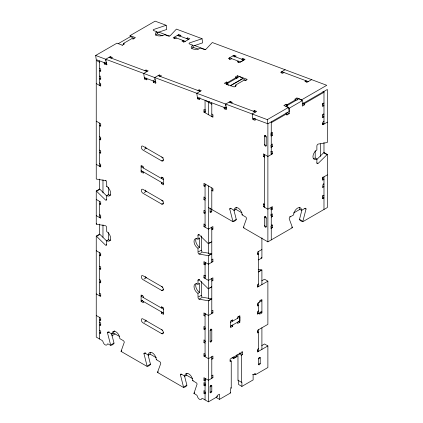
<?xml version="1.0" encoding="UTF-8"?>
<svg xmlns="http://www.w3.org/2000/svg" width="423" height="423" viewBox="0 0 423 423"><rect width="100%" height="100%" fill="white"/><g stroke="black" fill="none" stroke-linecap="round" stroke-linejoin="round"><path stroke-width="0.63" d="M301.874 210.162L299.505 219.352C299.109 220.177 303.005 222.429 302.873 221.292L306.03 209.047A1.586 0.915 -60 0 0 304.909 208.396L301.546 210.342L299.859 209.369A5.552 3.204 -60 0 0 299.421 207.54M216.095 397.424L219.463 399.365L219.463 394.183L217.216 395.479L217.216 396.774L208.428 401.85L202.696 398.54A1.586 0.915 60 0 0 201.639 398.794A3.173 1.829 60 0 1 199.524 399.301A3.173 1.829 60 0 1 197.409 396.351A1.586 0.915 60 0 0 196.351 394.876L193.988 393.416A1.57 0.909 60 0 1 194.03 393.168L197.113 384.047A1.592 0.92 60 0 0 196.272 382.762L192.703 380.679A5.552 3.204 60 0 0 188.774 373.879A5.552 3.204 60 0 0 184.851 376.147L181.483 374.202A1.586 0.915 60 0 0 180.383 374.625L183.524 387.098C183.386 388.235 187.283 385.982 186.887 385.157L184.518 375.968M99.606 62.271L96.243 60.33L96.243 178.971A1.597 0.92 60 0 0 96.56 179.103L105.591 180.663A1.586 0.915 60 0 1 106.691 182.361L106.712 186.495A5.552 3.204 60 0 1 110.641 193.295A5.552 3.204 60 0 1 106.712 195.563L106.691 199.672A1.586 0.915 60 0 1 105.591 200.095L96.56 191.233A1.592 0.92 60 0 0 96.243 190.995L99.606 189.055A1.592 0.92 60 0 1 99.928 189.293L106.696 195.939M96.243 190.995L96.243 224.074A1.597 0.92 60 0 0 96.56 224.206L105.591 225.771A1.586 0.915 60 0 1 106.691 227.468L106.712 231.598A5.552 3.204 60 0 1 110.641 238.398A5.552 3.204 60 0 1 106.712 240.666L106.691 244.78A1.586 0.915 60 0 1 105.591 245.203L96.56 236.341A1.592 0.92 60 0 0 96.243 236.097L99.606 234.157A1.592 0.92 60 0 1 99.928 234.395L106.696 241.041M201.322 235.934L201.401 250.707A1.592 0.915 60 0 0 202.448 252.129L211.474 253.694A1.586 0.915 60 0 1 211.796 253.826L208.428 255.767A1.586 0.915 60 0 0 208.105 255.635L199.08 254.07A1.592 0.915 60 0 1 198.038 252.653L197.959 248.243A5.552 3.204 60 0 1 194.03 241.443A5.552 3.204 60 0 1 197.959 239.175L198.038 234.855A1.586 0.915 60 0 1 199.08 234.638L208.105 243.5A1.586 0.915 60 0 0 208.428 243.743L211.796 241.797M201.322 281.459L201.401 295.814A1.586 0.915 60 0 0 202.448 297.232L211.474 298.797A1.586 0.915 60 0 1 211.796 298.929L208.428 300.869A1.586 0.915 60 0 0 208.105 300.742L199.08 299.177A1.586 0.915 60 0 1 198.038 297.755L197.959 293.345A5.552 3.204 60 0 1 194.03 286.545A5.552 3.204 60 0 1 197.959 284.277L198.038 279.963A1.592 0.915 60 0 1 199.08 279.746L208.105 288.608A1.586 0.915 60 0 0 208.428 288.846L211.796 286.9A1.586 0.915 60 0 1 211.474 286.662M148.076 354.929L150.445 364.118C150.842 364.943 146.945 367.196 147.082 366.059L143.942 353.586A1.586 0.915 60 0 1 145.041 353.163L148.41 355.109L150.091 354.136A5.552 3.204 60 0 1 150.562 352.248M111.635 333.89L114.004 343.079C114.4 343.904 110.503 346.157 110.636 345.02L107.479 332.774A1.586 0.915 60 0 1 108.6 332.124L111.968 334.07L112.042 333.224A5.552 3.204 60 0 1 115.891 331.801A5.552 3.204 60 0 1 119.741 337.67L119.82 338.601L123.389 340.684A1.586 0.915 60 0 1 124.288 342.239L121.147 351.09A1.581 0.915 60 0 0 121.1 351.434L147.125 366.455M183.571 387.5L157.541 372.473A1.581 0.915 60 0 1 157.589 372.129L160.751 363.526A1.586 0.915 60 0 0 159.831 361.723L156.261 359.64A5.552 3.204 60 0 0 152.333 352.84A5.552 3.204 60 0 0 148.41 355.109M301.546 210.342A5.552 3.204 -60 0 0 297.618 208.074A5.552 3.204 -60 0 0 293.689 214.873L290.326 216.819A1.586 0.915 -60 0 0 289.205 218.76L292.362 227.363A1.586 0.915 -60 0 1 292.409 227.706L267.886 241.861L243.368 227.706A1.581 0.915 60 0 1 243.41 227.363L246.556 218.517A1.586 0.915 60 0 0 245.657 216.957L242.083 214.873A5.552 3.204 60 0 0 238.16 208.074A5.552 3.204 60 0 0 234.231 210.342L230.868 208.396L229.742 209.047L232.904 221.292C232.766 222.429 236.669 220.177 236.272 219.352L233.898 210.162M316.89 159.392L323.664 152.745A1.586 0.915 -60 0 1 323.981 152.507L327.349 154.453L327.349 207.534L302.826 221.694M327.349 154.453A1.586 0.915 -60 0 0 327.027 154.691L318.001 163.553A1.586 0.915 -60 0 1 316.875 162.903L316.875 159.016L315.193 158.043A5.552 3.204 -60 0 1 313.39 158.583M106.12 62.022L106.316 63.408L96.238 59.643L95.651 55.476L116.97 43.172L122.31 45.166M130.231 36.864L130.057 35.617L155.114 21.15L166.154 25.28L166.741 29.441L157.271 32.65M118.128 43.743L130.644 36.515L134.012 38.461M123.548 44.156L123.447 43.458L132.05 38.493L133.155 38.905L133.716 38.583M123.431 44.521L124.552 43.87L123.447 43.458M122.062 45.356L123.77 44.373M132.875 39.117L135.397 37.61L130.057 35.617M111.307 58.125L112.428 57.48L110.218 56.656L105.729 59.246L105.924 60.632M104.666 62.26L104.106 62.583L104.301 63.973L106.511 64.798L107.072 64.476M104.301 63.973L105.983 63.001M100.727 70.25L99.606 70.895L100.727 71.545L100.727 68.954L99.606 68.304M100.166 75.971L99.606 76.293L100.727 76.944L100.727 79.535L99.606 78.884L100.727 78.239M179.849 36.087L180.97 35.437L178.76 34.612L173.15 37.853L175.36 38.678L176.481 38.028M100.727 84.838L99.606 85.483L99.606 60.901M186.48 38.562L187.601 37.917L189.811 38.742L184.201 41.977L181.99 41.153L183.111 40.508L183.36 42.289M144.862 70.667L145.983 70.022L148.193 70.847L143.709 73.438L144.486 78.99L146.696 79.815L147.257 79.492M144.486 78.99L146.168 78.022M160.333 76.452L161.454 75.802L159.244 74.977L154.755 77.568L155.537 83.12L156.098 82.797M153.692 80.582L153.131 80.904L153.327 82.295L155.537 83.12M153.327 82.295L155.008 81.322M100.727 125.06L99.606 125.705L100.727 126.355L100.727 123.765L96.243 121.174M235.093 56.73L236.214 56.085L234.004 55.26L228.394 58.496L230.604 59.32L231.725 58.675M100.727 138.659L99.606 139.31L100.727 139.955L100.727 137.364L99.606 136.719M241.718 59.209L242.839 58.559L245.049 59.389L239.439 62.625L237.234 61.8L238.355 61.15L238.519 62.345M197.948 90.511L199.069 89.861L201.279 90.686L196.79 93.277L197.573 98.834L199.783 99.659L199.587 98.268L200.148 97.946M100.727 152.047L99.606 152.692L100.727 153.343L100.727 150.752L99.606 150.102M236.483 78.652L236.314 77.462L227.717 82.427L226.612 82.014L224.364 83.31L234.131 86.958L236.372 85.663L235.267 85.25L235.437 86.44M197.573 98.834L199.254 97.861M235.267 85.25L243.87 80.285L244.97 80.698L247.217 79.402L237.456 75.754L235.214 77.049L236.314 77.462M230.313 85.673L242.834 78.445L239.466 76.5L226.379 84.061L228.621 85.356M230.313 85.89L242.834 78.662L246.197 80.603M209.549 101.61L208.428 102.26L208.428 114.675M100.727 165.647L99.606 166.297L99.606 123.114M205.626 109.816L205.065 110.139L203.939 109.494L203.939 112.084L212.917 117.266L212.917 114.675L211.796 114.025M203.939 112.084L205.626 111.112M144.106 149.456L146.353 148.161A2.379 1.375 60 0 1 145.163 146.903M225.776 104.899L225.66 104.069L230.149 101.478L232.359 102.303L231.233 102.948M285.118 69.737L280.629 72.328L282.839 73.158L283.965 72.507M224.597 107.082L224.037 107.405L224.227 108.796L226.437 109.62L225.856 105.454M224.227 108.796L225.914 107.823M212.917 115.971L211.796 116.616L211.796 102.831M105.591 180.663L106.152 180.341M96.56 191.233L99.368 189.615M106.712 186.495L107.273 186.173M142.239 166.08L141.118 166.731L163.553 179.685M143.36 168.026L143.36 166.731L141.118 165.435L141.118 171.912L142.239 171.262M163.352 157.975L142.985 146.215A2.379 1.375 60 0 0 141.303 147.188A2.379 1.375 60 0 0 142.985 150.102L161.681 160.899L163.368 159.926M106.712 195.563L108.394 194.591A5.552 3.204 60 0 0 110.805 195.029M253.324 111.207L254.445 110.556L256.655 111.381L252.166 113.972L252.949 119.529L255.154 120.354L254.963 118.963L255.524 118.641M311.629 79.646L307.14 82.236L304.93 81.412L306.051 80.761L306.247 82.152M106.152 199.772L106.712 199.45M100.727 203.326L99.606 203.971L100.727 204.621L100.727 202.03L96.243 199.439M252.949 119.529L254.63 118.556M295.878 100.383L295.783 99.685L287.18 104.65L286.075 104.238L283.833 105.533L288.618 107.326L289.2 111.487L267.886 123.796L252.753 118.139M193.158 46.059L202.633 42.855L202.046 38.694A1.57 0.73 -8.1 0 1 201.771 38.821L189.541 42.908A1.586 0.74 -8.1 0 0 189.52 43.971L192.835 45.208A5.552 2.596 -8 0 0 192.777 48.92A5.552 2.596 -8 0 0 200.571 48.1L203.886 49.338A1.586 0.74 -8 0 0 206.112 49.1L212.304 42.522L326.762 85.303L301.705 99.77L296.92 97.977L294.678 99.273L295.783 99.685M162.992 177.417L161.311 178.39L161.311 177.094L163.553 178.39L163.553 184.867L161.311 183.571L161.311 182.276M100.166 214.662L99.606 214.984L100.727 215.63L100.727 218.22L96.243 215.63M95.651 55.476L267.304 119.63L288.618 107.326M100.727 216.925L99.606 217.575L99.606 201.38M302.292 100.663L298.929 98.723L285.837 106.279L289.205 108.219L302.292 100.663L302.292 106.094L304.539 104.798L304.539 103.503L323.981 92.272L322.86 91.627M144.106 192.639L146.353 191.344A2.379 1.375 60 0 1 145.163 190.086M161.311 183.571L162.432 182.921M302.292 103.931L327.349 89.47L327.349 142.424A1.592 0.92 -60 0 1 327.027 142.556L318.001 144.121A1.586 0.915 -60 0 0 316.875 146.062L316.875 149.948A5.552 3.204 -60 0 0 312.951 156.748A5.552 3.204 -60 0 0 316.875 159.016M271.254 122.718L286.958 113.65L286.958 114.945L286.397 114.622M96.243 224.074L96.804 223.751M286.958 114.945L289.205 113.65L289.205 108.219M265.644 135.376L264.523 136.026L264.523 144.661L266.204 145.634L266.204 136.967A1.19 0.687 60 0 0 265.364 135.513A1.19 0.687 60 0 0 264.523 135.995L266.204 136.994M270.694 135.698L271.254 136.026L272.375 135.376L272.375 132.785L271.254 133.435L270.694 133.108M322.3 103.312L322.86 103.64L323.981 102.99M96.56 236.341L99.368 234.723M322.3 105.903L322.86 106.231L323.981 105.581L322.3 104.608M163.352 201.158L142.985 189.398A2.379 1.375 60 0 0 141.303 190.371A2.379 1.375 60 0 0 142.985 193.285L161.681 204.082L163.368 203.109M271.254 144.661L272.375 144.01L272.375 146.601L271.254 147.252L270.694 146.929M322.3 114.543L322.86 114.866L323.981 114.215L323.421 113.893M106.712 240.666L108.394 239.693A5.552 3.204 60 0 0 110.805 240.132M212.917 189.832L211.796 190.477L212.917 191.127L212.917 188.536L203.939 183.355L203.939 185.946L205.626 184.973M322.3 117.134L322.86 117.457L323.981 116.806L322.3 115.839M106.152 244.875L106.712 244.552M270.694 151.598L271.254 151.92L272.375 151.275L272.375 153.866L267.886 156.457L263.402 153.866L263.402 156.457L264.523 155.807M322.3 124.394L322.86 124.716L327.349 122.125M100.727 254.604L99.606 255.249L100.727 255.899L100.727 253.308L96.243 250.717M205.065 197.604L203.939 196.954L203.939 199.545L205.626 198.572M100.727 268.203L99.606 268.854L100.727 269.499L100.727 266.908L99.606 266.263M205.065 210.987L203.939 210.342L203.939 212.933L205.626 211.96M211.796 210.987A1.19 0.687 -60 0 1 210.955 212.446A1.19 0.687 -60 0 1 210.109 211.96L211.796 210.987L211.796 187.886M100.727 281.591L99.606 282.236L100.727 282.887L100.727 280.296L99.606 279.645M205.065 224.592L203.939 223.941L203.939 226.532L205.626 225.565M234.231 210.342L235.912 209.369A5.552 3.204 60 0 1 236.351 207.54M197.959 235.288L199.08 234.638M211.796 229.774L212.917 229.123L212.917 226.532L208.428 229.123L203.939 226.532M100.727 295.191L99.606 295.841L99.606 252.658M197.959 239.175L199.64 238.202L199.64 247.27L197.959 248.243M242.083 214.873L242.643 214.551M233.464 220.97L236.272 219.352M270.694 209.528L271.254 209.85L272.375 209.205L272.375 206.614L267.886 209.205L263.402 206.614L263.402 204.023L263.963 203.696M263.402 206.614L264.523 205.964M144.106 279L146.353 277.705A2.379 1.375 60 0 1 145.163 276.446M208.671 243.177L210.353 242.205M322.3 177.142L322.86 177.464L327.349 174.873M198.519 251.807L201.322 250.183M322.3 179.733L322.86 180.055L323.981 179.41L322.3 178.437M243.41 227.363L243.976 227.04M243.368 227.706L243.928 227.384M199.08 254.07L201.882 252.452M265.644 216.465L264.523 217.115L264.523 225.75A1.19 0.687 60 0 0 265.364 227.204A1.19 0.687 60 0 0 266.204 226.723L266.204 218.083A1.19 0.687 60 0 0 265.364 216.629A1.19 0.687 60 0 0 264.523 217.11L266.204 218.083M271.254 217.115L272.375 216.465L272.375 213.874L271.254 214.524L270.694 214.197M322.3 186.992L322.86 187.32L323.981 186.67L323.14 186.183M208.671 255.312L211.474 253.694M100.727 319.376L99.606 320.021L100.727 320.671L100.727 318.08L96.243 315.489M142.239 295.624L141.118 296.274L163.553 309.229M100.166 322.072L99.606 322.395L100.727 323.045L100.727 325.636L99.595 324.98L100.716 324.335M211.796 259.674L212.917 259.029L212.917 261.62L208.428 264.211L203.939 261.62L203.939 264.211L205.626 263.238M271.254 225.75L272.375 225.099L272.375 227.69L271.254 228.341L270.694 228.018M322.3 195.632L322.86 195.955L323.981 195.304M293.578 212.996L299.859 209.369M143.36 297.57L143.36 296.274L141.118 294.979L141.118 301.456L142.8 300.483M205.626 264.534L205.065 264.856L203.939 264.211M162.781 287.191L142.985 275.759A2.379 1.375 60 0 0 141.303 276.732A2.379 1.375 60 0 0 142.985 279.645L161.681 290.442L163.368 289.469M322.3 198.223L322.86 198.546L323.981 197.895L322.3 196.928M100.727 332.33L99.606 332.975L100.727 333.625L100.727 331.035L99.595 330.379M205.626 275.542L205.065 275.87L203.939 275.22L203.939 277.811L208.428 280.401L212.917 277.811L212.917 280.401L211.796 281.052M197.959 280.391L199.64 279.423M107.479 332.774L109.16 331.801M203.939 277.811L205.626 276.838M197.959 284.277L199.64 283.31L199.64 292.378L197.959 293.345M111.968 334.07L113.65 333.097L119.26 336.333M111.762 335.894L115.125 333.948M261.906 249.528L257.417 252.119L257.417 254.709L258.538 254.064L257.417 253.414M162.432 307.283L161.311 307.933L161.311 306.638L163.553 307.933L163.553 314.411L161.311 313.115L161.311 311.82M144.106 322.183L146.353 320.888A2.379 1.375 60 0 1 145.433 320.037M161.311 313.115L162.432 312.465M208.105 288.608L208.671 288.28M209.792 287.635L210.353 287.312M261.023 258.056L261.583 257.734M111.201 344.697L114.004 343.079M261.906 237.869L261.906 257.972L258.538 259.912A1.586 0.915 60 0 1 258.22 259.674M198.519 296.909L201.322 295.291M199.08 299.177L201.882 297.559M208.671 300.415L211.474 298.797M261.023 270.191L258.22 271.809A1.586 0.915 60 0 1 258.538 271.941L261.906 269.996L261.906 284.616M121.147 351.09L121.708 350.762M121.1 351.434L121.66 351.106M162.781 330.374L142.985 318.942A2.379 1.375 60 0 0 141.303 319.915A2.379 1.375 60 0 0 142.985 322.828L161.681 333.625L163.368 332.652M261.768 280.809L264.523 279.217L267.886 281.158L267.886 324.341L257.417 330.384L257.417 332.975L258.538 332.33L257.417 331.68M211.796 310.953L212.917 310.308L212.917 312.898L208.428 315.489L203.939 312.898L203.939 315.489L205.626 314.516M258.538 283.965L257.417 284.616L257.417 287.206L267.886 281.158M143.92 353.813L145.602 352.84M205.065 327.148L203.939 326.498L203.939 329.089L205.626 328.116M156.261 359.64L156.822 359.317M147.643 365.736L150.445 364.118M210.109 330.707L211.796 329.739A1.19 0.687 -60 0 0 210.955 329.253A1.19 0.687 -60 0 0 210.109 330.707L210.109 341.504A1.19 0.687 -60 0 0 210.955 341.99A1.19 0.687 -60 0 0 211.796 340.531L211.796 329.739L210.67 329.089M230.493 322.395L239.841 317.001L239.841 320.888L230.493 326.281M205.065 340.531L203.939 339.886L203.939 342.477L205.626 341.504M258.538 310.953L257.417 311.603L257.417 314.194L261.906 311.603M232.745 324.98L232.745 326.276L230.498 327.571L230.498 321.094L232.745 319.799L232.745 321.094L231.624 320.449M237.604 318.292L237.604 316.996L239.852 315.701L239.852 322.178L237.604 323.473L237.604 322.178M210.109 341.504L211.796 340.531M157.589 372.129L158.149 371.801M157.541 372.473L158.102 372.145M259.659 302.101L259.659 300.806L261.906 299.51L261.906 312.898L259.659 314.194L259.659 312.898M205.065 354.136L203.939 353.485L203.939 356.076L205.626 355.109M180.362 374.852L181.483 374.202M211.796 359.317L212.917 358.667L212.917 356.076L208.428 358.667L203.939 356.076M184.851 376.147L186.532 375.175A5.547 3.199 60 0 1 187.008 373.292M192.703 380.679L193.263 380.356M239.095 353.919L241.337 355.214L242.458 354.569L242.458 351.978L230.117 359.101L230.117 361.691L231.238 361.046L231.238 388.034A0.793 0.46 -60 0 0 230.678 389.001L230.678 392.888L219.463 399.365M184.084 386.775L186.887 385.157M234.194 357.847L237.002 356.224L236.684 355.003M231.984 357.588L233.681 358.567L237.044 356.626L237.002 356.224M261.768 345.58L264.523 343.989L267.886 345.929L267.886 367.524L255.36 374.752L254.239 374.106M211.796 375.724L212.917 375.079L212.917 377.67L208.428 380.261L203.939 377.67L203.939 380.261L205.626 379.288M258.538 348.737L257.417 349.387L257.417 351.978L267.886 345.929M205.626 380.584L205.065 380.906L203.939 380.261M205.626 382.958L205.065 383.28L203.939 382.635L203.939 385.226L205.076 385.876L205.636 385.554M203.939 385.226L205.626 384.253M194.03 393.168L194.591 392.845M193.983 393.512L194.543 393.189M210.109 386.844L211.796 385.871L211.796 391.27A1.19 0.687 -60 0 1 210.95 392.729A1.19 0.687 -60 0 1 210.109 392.243L210.109 386.844A1.19 0.687 -60 0 1 210.95 385.385A1.19 0.687 -60 0 1 211.796 385.871L210.67 385.226M258.538 358.884L260.224 357.911L260.224 363.309A1.19 0.687 -60 0 1 259.378 364.769A1.19 0.687 -60 0 1 258.538 364.282L258.538 358.884A1.19 0.687 -60 0 1 259.378 357.43A1.19 0.687 -60 0 1 260.224 357.916L259.214 357.335M205.076 391.275L203.939 390.625L203.939 393.216L205.626 392.243M205.626 393.538L205.065 393.861L203.939 393.216M210.109 392.243L211.796 391.27M258.538 364.282L260.224 363.309M252.557 374.429L253.118 374.752L255.36 373.456L255.36 374.752M237.969 354.59L237.969 380.261A0.793 0.46 -60 0 1 238.53 380.584L238.535 384.47L241.898 386.411L253.118 379.933L253.118 374.752M166.154 25.28L153.649 29.494A1.586 0.746 -7.9 0 0 153.634 30.556L156.949 31.794L157.24 33.877A5.557 2.601 -8.1 0 0 155.727 35.352M258.199 269.282L261.583 269.863A1.586 0.915 60 0 1 261.906 269.996M202.046 38.694L176.412 29.113L170.22 35.691A1.586 0.746 -8.1 0 1 167.989 35.929L164.679 34.686A5.552 2.596 -8 0 1 156.885 35.506A5.552 2.596 -8 0 1 156.949 31.794M308.261 81.591L281.755 71.683L282.014 73.533M177.639 35.241L188.684 39.371M232.877 55.889L243.928 60.018L240.56 61.959L229.515 57.829L229.774 59.68M185.322 41.317L174.271 37.187L174.445 38.419M158.514 32.042L169.374 36.103M194.538 45.504L205.557 49.623M157.24 33.877L162.395 35.802M198.287 49.216L193.131 47.291L192.835 45.208M109.097 57.301L147.072 71.498M158.123 75.627L200.158 91.336M229.023 102.123L255.534 112.032M144.291 77.605L155.341 81.734M197.377 97.443L226.242 108.23L226.051 106.845M303.413 102.852L304.539 103.503M302.292 103.503L304.539 104.798M323.421 121.158L323.981 121.48L322.86 122.125L322.86 124.716M322.3 123.098L323.981 124.071L323.981 91.41M286.958 112.354L289.205 113.65M285.837 112.999L286.958 113.65M324.224 153.073L327.027 154.691M271.815 132.462L272.375 132.785M270.694 134.403L272.375 135.376M316.875 162.903L317.44 163.225M211.796 104.201L205.065 100.314L205.065 112.73M270.694 145.634L272.375 146.601M270.694 152.893L272.375 153.866M323.421 183.756L323.981 184.079L322.86 184.729L322.86 187.32M263.402 156.457L264.523 157.102M99.606 82.892L100.727 83.543L100.727 86.133L96.243 83.543M304.909 208.396L306.03 209.047M299.505 219.352L302.313 220.97M289.766 216.491L290.326 216.819M263.402 204.023L264.523 204.669M270.694 208.232L272.375 209.205M291.801 227.04L292.362 227.363M291.849 227.384L292.409 227.706M270.694 215.492L272.375 216.465M271.815 224.777L272.375 225.099M203.939 185.946L205.065 186.591M270.694 226.723L272.375 227.69M264.523 225.75L266.204 226.723M235.912 209.369L242.025 212.896M203.939 199.545L205.065 200.195M208.428 207.534L232.951 221.694M141.118 170.617L163.553 183.571M141.118 171.912L143.36 173.208L143.36 171.912M203.939 212.933L205.065 213.578M99.606 163.706L100.727 164.351L100.727 166.942L96.243 164.351M211.796 228.478L212.917 229.123M257.417 285.911L258.538 286.556L258.538 251.474M211.796 260.97L212.917 261.62M260.785 300.161L261.906 300.806L257.417 303.397L257.417 305.988L258.538 305.343L257.417 304.692M211.796 279.756L212.917 280.401M260.224 311.925L261.906 312.898M257.417 312.898L258.538 313.543L258.538 302.752M238.72 316.351L239.841 317.001M238.165 321.205L239.852 322.178M211.796 312.248L212.917 312.898M231.624 325.631L232.745 326.276M203.939 315.489L205.065 316.134M257.417 350.683L258.538 351.328L258.538 329.739M203.939 329.089L205.065 329.739M241.898 351.65L242.458 351.978M239.656 352.946L242.458 354.569M141.118 300.161L163.553 313.115M141.118 301.456L143.36 302.752L143.36 301.456M203.939 342.477L205.065 343.122M230.117 360.396L231.238 361.046M99.606 293.25L100.727 293.895L100.727 296.486L96.243 293.895M211.796 358.022L212.917 358.667M237.969 380.261L241.337 382.202A0.793 0.46 -60 0 1 241.898 382.524L241.898 386.411M230.678 387.706L231.238 388.034M211.796 377.02L212.917 377.67M230.117 392.565L230.678 392.888M150.091 354.136L156.261 357.699M186.532 375.175L192.703 378.738M216.655 396.451L217.216 396.774M110.683 345.417L108.32 344.052A1.586 0.915 60 0 0 107.262 344.306A3.173 1.829 60 0 1 105.147 344.808A3.173 1.829 60 0 1 103.032 341.863A1.586 0.915 60 0 0 101.975 340.388L96.243 337.078L96.243 236.103M233.316 356.943L233.681 358.567M301.705 99.77L301.853 100.811M296.92 97.977L297.21 100.061M287.376 106.041L287.18 104.65M286.075 104.238L286.366 106.321M267.304 119.63L267.886 123.796L267.886 241.861M254.445 110.556L254.641 111.947M242.839 58.559L243.008 59.754M237.456 75.754L237.789 78.133M234.004 55.26L234.252 57.042M227.717 82.427L227.881 83.617M230.149 101.478L230.339 102.863M226.612 82.014L226.945 84.394M225.66 104.069L225.893 105.734M199.069 89.861L199.265 91.252M187.601 37.917L187.764 39.106M178.76 34.612L179.014 36.399M159.244 74.977L159.439 76.367M154.95 78.958L155.146 80.344M145.983 70.022L146.178 71.408M146.501 78.429L146.696 79.815M110.218 56.656L110.414 58.041M105.845 60.077L106.511 64.798M323.981 142.593L323.981 153.163M323.981 176.819L323.981 209.475M322.86 103.64L322.86 106.231M322.86 114.866L322.86 117.457M322.86 177.464L322.86 180.055M322.86 195.955L322.86 198.546M320.618 143.878L320.618 156.431M315.193 150.789L315.193 158.043M271.254 121.856L271.254 154.511M271.254 207.259L271.254 239.92M264.523 154.511L264.523 207.259M261.906 327.793L261.906 349.387M241.337 355.214L241.337 382.202M211.796 227.183L211.796 262.265M211.796 278.461L211.796 313.543M211.796 356.726L211.796 378.315M210.109 208.148L210.109 211.96M208.428 185.946L208.428 253.789M208.428 255.767L208.428 298.612M208.428 300.869L208.428 401.85M205.065 184L205.065 227.183M205.065 262.265L205.065 278.461M205.065 313.543L205.065 356.726M205.065 378.315L205.065 399.909M108.394 187.336L108.394 194.591M108.394 232.439L108.394 239.693M102.974 179.754L102.974 192.904M102.974 224.798L102.974 237.292M99.606 179.125L99.606 189.076M99.606 224.079L99.606 234.691M99.606 317.43L99.606 339.024M191.756 48.492A5.552 2.601 -8 0 1 193.137 47.286M261.906 257.972A1.586 0.915 60 0 1 261.663 257.803M113.65 333.097A5.552 3.204 60 0 1 114.474 330.786M161.681 290.442A2.379 1.375 60 0 0 163.246 290.12A2.385 1.375 60 0 0 163.093 288.248A2.379 1.375 60 0 0 161.681 286.556M161.681 333.625A2.379 1.375 60 0 0 163.246 333.298A2.385 1.375 60 0 0 163.093 331.431A2.379 1.375 60 0 0 161.681 329.739M199.64 292.372A5.552 3.204 60 0 1 196.187 288.005A5.552 3.204 60 0 1 196.357 283.463M199.64 247.27A5.552 3.204 60 0 1 196.187 242.902A5.552 3.204 60 0 1 196.357 238.361M198.995 237.895A5.552 3.204 60 0 1 199.64 238.207M161.681 160.899A2.379 1.375 60 0 0 163.246 160.576A2.385 1.375 60 0 0 163.093 158.704A2.379 1.375 60 0 0 161.681 157.012M161.681 204.082A2.379 1.375 60 0 0 163.246 203.754A2.385 1.375 60 0 0 163.093 201.887A2.379 1.375 60 0 0 161.681 200.195M229.747 209.047A1.581 0.909 60 0 1 230.858 208.396M266.204 145.607A1.19 0.687 60 0 1 265.364 146.088A1.19 0.687 60 0 1 264.523 144.634"/></g></svg>
